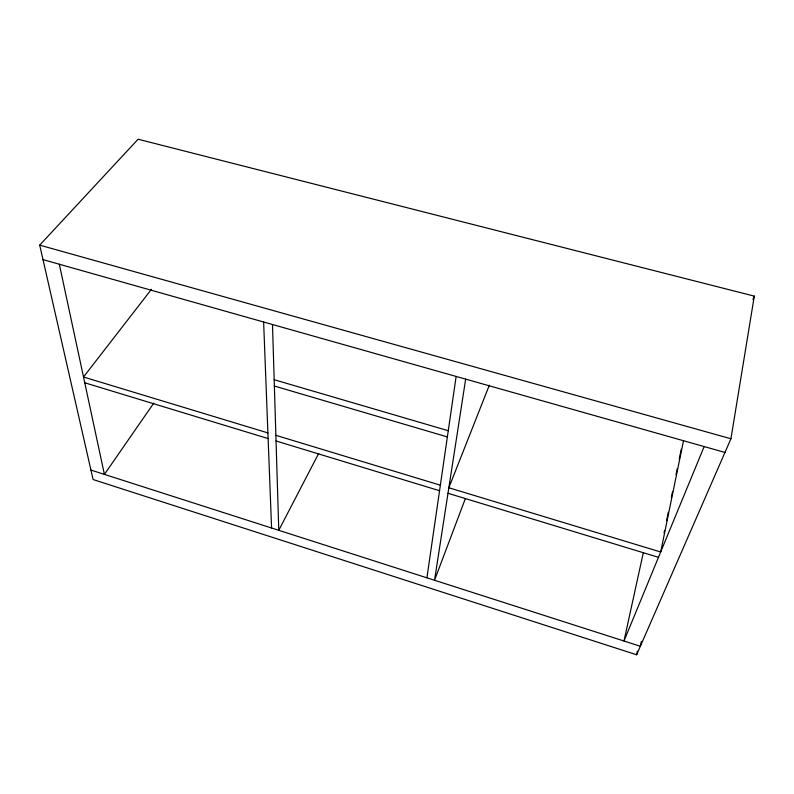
<?xml version="1.0" encoding="UTF-8"?>
<svg xmlns="http://www.w3.org/2000/svg" width="794" height="794" viewBox="0 0 794 794"><rect width="100%" height="100%" fill="white"/><g stroke="black" fill="none" stroke-linecap="round" stroke-linejoin="round"><path stroke-width="1.19" d="M426.914 577.824L456.143 376.435M465.661 379.125L434.536 580.265L465.373 498.543M730.937 438.764L754.3 296.132L138.096 139.228L39.7 245.138L93.097 479.536L636.639 654.772L730.937 438.764L39.7 245.138M641.344 641.443L640.351 646.266L90.943 470.078M664.072 532.863L664.568 530.442M666.563 520.745L668.3 512.259M671.287 497.719L672.538 491.665M676.022 474.703L677.272 468.639M679.267 458.952L681.252 449.255M683.565 440.452L660.687 551.999L448.848 487.764L489.332 385.189M636.639 654.772L637.393 651.13M643.309 552.723L623.975 641.016L704.159 446.565M752.92 299.576L754.3 296.132M318.692 453.443L278.773 530.313L272.491 324.508M153.728 403.183L104.411 474.395L59.322 264.233M151.446 289.304L83.509 377.001L267.906 432.909M42.995 259.618L724.962 452.451M274.178 379.721L448.263 430.715M274.367 386.033L447.369 436.918M275.875 435.32L440.362 485.194M84.75 382.777L268.124 438.566M276.044 440.978L439.558 490.722M447.995 493.292L658.494 557.328M263.628 322.007L271.578 528"/></g></svg>
